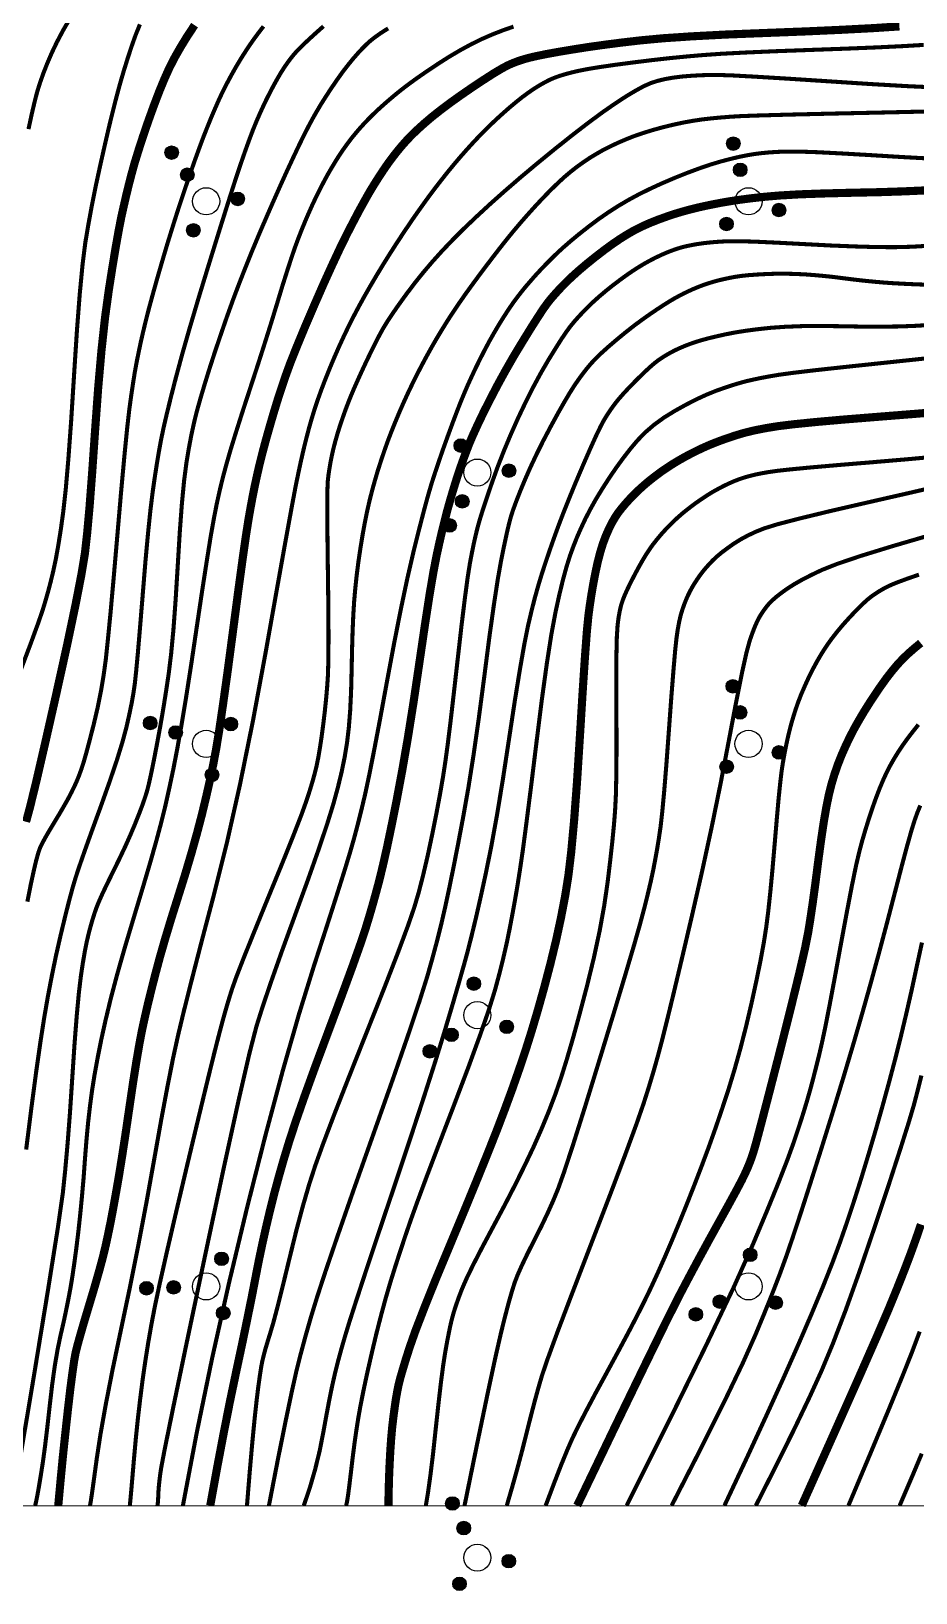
# Model space of a CAD drawing. Extents: x 396500 to 398250, y 1005980 to 1008200.
# Drawn here: x 398169.81 to 398186.12, y 1007798.39 to 1007827.17 of the extents above; entities that cross this region are included whole.
import ezdxf

# ---------------------------------------------------------------- set-up
doc = ezdxf.new("R2010")
doc.units = 0
doc.header["$LTSCALE"] = 0.5
doc.layers.get('0').update_dxf_attribs({"linetype": 'CONTINUOUS'})
doc.layers.add('DGX', color=2, linetype='CONTINUOUS')
doc.layers.add('ZBTZ', color=3, linetype='CONTINUOUS')
doc.layers.add('绘图层', color=6, linetype='CONTINUOUS', lineweight=5)

# ---------------------------------------------------------------- blocks, each defined once
blk = doc.blocks.new('*U110')
at = {"linetype": 'Continuous'}
for points in [[(-0.238, 2.277), (-0.202, 2.053), (-0.202, 2.347)], [(-0.202, 2.347), (-0.147, 1.998), (-0.147, 2.402)], [(-0.147, 1.998), (-0.202, 2.347), (-0.202, 2.053)], [(-0.147, 2.402), (-0.077, 1.962), (-0.077, 2.438)], [(-0.077, 1.962), (-0.147, 2.402), (-0.147, 1.998)], [(-0.077, 2.438), (0, 1.95), (0, 2.45)], [(0, 1.95), (-0.077, 2.438), (-0.077, 1.962)], [(0, 2.45), (0.077, 1.962), (0.077, 2.438)], [(0.077, 1.962), (0, 2.45), (0, 1.95)], [(0.077, 2.438), (0.147, 1.998), (0.147, 2.402)], [(0.147, 1.998), (0.077, 2.438), (0.077, 1.962)], [(0.147, 2.402), (0.202, 2.053), (0.202, 2.347)], [(0.202, 2.053), (0.147, 2.402), (0.147, 1.998)], [(0.202, 2.347), (0.238, 2.123), (0.238, 2.277)], [(0.238, 2.123), (0.202, 2.347), (0.202, 2.053)], [(-0.25, 2.2), (-0.238, 2.123), (-0.238, 2.277)], [(-0.202, 2.053), (-0.238, 2.277), (-0.238, 2.123)], [(0.25, 2.2), (0.238, 2.277), (0.238, 2.123)]]:
    blk.add_solid(points, dxfattribs=at)
blk = doc.blocks.new('*U109')
at = {"linetype": 'Continuous'}
for points in [[(-0.25, 1.2), (-0.238, 1.123), (-0.238, 1.277)], [(-0.238, 1.277), (-0.202, 1.053), (-0.202, 1.347)], [(-0.202, 1.053), (-0.238, 1.277), (-0.238, 1.123)], [(-0.202, 1.347), (-0.147, 0.998), (-0.147, 1.402)], [(-0.147, 0.998), (-0.202, 1.347), (-0.202, 1.053)], [(-0.147, 1.402), (-0.077, 0.962), (-0.077, 1.438)], [(-0.077, 0.962), (-0.147, 1.402), (-0.147, 0.998)], [(-0.077, 1.438), (0, 0.95), (0, 1.45)], [(0, 0.95), (-0.077, 1.438), (-0.077, 0.962)], [(0, 1.45), (0.077, 0.962), (0.077, 1.438)], [(0.077, 0.962), (0, 1.45), (0, 0.95)], [(0.077, 1.438), (0.147, 0.998), (0.147, 1.402)], [(0.147, 0.998), (0.077, 1.438), (0.077, 0.962)], [(0.147, 1.402), (0.202, 1.053), (0.202, 1.347)], [(0.202, 1.053), (0.147, 1.402), (0.147, 0.998)], [(0.202, 1.347), (0.238, 1.123), (0.238, 1.277)], [(0.238, 1.123), (0.202, 1.347), (0.202, 1.053)], [(0.25, 1.2), (0.238, 1.277), (0.238, 1.123)]]:
    blk.add_solid(points, dxfattribs=at)
blk = doc.blocks.new('*U108')
at = {"linetype": 'Continuous'}
for points in [[(-1.25, -0.6), (-1.238, -0.677), (-1.238, -0.523)], [(-1.238, -0.523), (-1.202, -0.747), (-1.202, -0.453)], [(-1.202, -0.747), (-1.238, -0.523), (-1.238, -0.677)], [(-1.202, -0.453), (-1.147, -0.802), (-1.147, -0.398)], [(-1.147, -0.802), (-1.202, -0.453), (-1.202, -0.747)], [(-1.147, -0.398), (-1.077, -0.838), (-1.077, -0.362)], [(-1.077, -0.838), (-1.147, -0.398), (-1.147, -0.802)], [(-1.077, -0.362), (-1, -0.85), (-1, -0.35)], [(-1, -0.85), (-1.077, -0.362), (-1.077, -0.838)], [(-1, -0.35), (-0.923, -0.838), (-0.923, -0.362)], [(-0.923, -0.838), (-1, -0.35), (-1, -0.85)], [(-0.923, -0.362), (-0.853, -0.802), (-0.853, -0.398)], [(-0.853, -0.802), (-0.923, -0.362), (-0.923, -0.838)], [(-0.853, -0.398), (-0.798, -0.747), (-0.798, -0.453)], [(-0.798, -0.747), (-0.853, -0.398), (-0.853, -0.802)], [(-0.798, -0.453), (-0.762, -0.677), (-0.762, -0.523)], [(-0.762, -0.677), (-0.798, -0.453), (-0.798, -0.747)], [(-0.75, -0.6), (-0.762, -0.523), (-0.762, -0.677)]]:
    blk.add_solid(points, dxfattribs=at)
blk = doc.blocks.new('*U107')
at = {"linetype": 'Continuous'}
for points in [[(0.75, -0.6), (0.762, -0.677), (0.762, -0.523)], [(0.762, -0.523), (0.798, -0.747), (0.798, -0.453)], [(0.798, -0.747), (0.762, -0.523), (0.762, -0.677)], [(0.798, -0.453), (0.853, -0.802), (0.853, -0.398)], [(0.853, -0.802), (0.798, -0.453), (0.798, -0.747)], [(0.853, -0.398), (0.923, -0.838), (0.923, -0.362)], [(0.923, -0.838), (0.853, -0.398), (0.853, -0.802)], [(0.923, -0.362), (1, -0.85), (1, -0.35)], [(1, -0.85), (0.923, -0.362), (0.923, -0.838)], [(1, -0.35), (1.077, -0.838), (1.077, -0.362)], [(1.077, -0.838), (1, -0.35), (1, -0.85)], [(1.077, -0.362), (1.147, -0.802), (1.147, -0.398)], [(1.147, -0.802), (1.077, -0.362), (1.077, -0.838)], [(1.147, -0.398), (1.202, -0.747), (1.202, -0.453)], [(1.202, -0.747), (1.147, -0.398), (1.147, -0.802)], [(1.202, -0.453), (1.238, -0.677), (1.238, -0.523)], [(1.238, -0.677), (1.202, -0.453), (1.202, -0.747)], [(1.25, -0.6), (1.238, -0.523), (1.238, -0.677)]]:
    blk.add_solid(points, dxfattribs=at)
blk = doc.blocks.new('gc160')
for centre, radius in [((0, 2.2), 0.25), ((0, 1.2), 0.25), ((0, 0), 0.5), ((-1, -0.6), 0.25), ((1, -0.6), 0.25)]:
    blk.add_circle(centre, radius)
at = {"linetype": 'Continuous'}
for name in ['*U110', '*U109', '*U108', '*U107']:
    blk.add_blockref(name, (0, 0), dxfattribs=at)

msp = doc.modelspace()

# ---------------------------------------------------------------- linework, layer by layer
at = {"layer": 'DGX', "color": 3, "linetype": 'Continuous', "lineweight": -2, "const_width": 0.15}
for points in [[(398172.823, 1007827.285), (398172.682, 1007827.071), (398172.557, 1007826.866), (398172.447, 1007826.672), (398172.354, 1007826.488), (398172.267, 1007826.294), (398172.174, 1007826.069), (398172.076, 1007825.812), (398171.972, 1007825.525), (398171.873, 1007825.236), (398171.788, 1007824.974), (398171.716, 1007824.74), (398171.659, 1007824.533), (398171.609, 1007824.339), (398171.561, 1007824.141), (398171.515, 1007823.941), (398171.47, 1007823.738), (398171.424, 1007823.501), (398171.37, 1007823.198), (398171.309, 1007822.83), (398171.241, 1007822.397), (398171.171, 1007821.886), (398171.106, 1007821.284), (398171.045, 1007820.589), (398170.988, 1007819.804), (398170.935, 1007819.04), (398170.887, 1007818.41), (398170.842, 1007817.915), (398170.802, 1007817.555), (398170.739, 1007817.172), (398170.63, 1007816.61), (398170.474, 1007815.867), (398170.27, 1007814.944), (398170.065, 1007814.039), (398169.905, 1007813.347), (398169.788, 1007812.868), (398169.716, 1007812.603)], [(398185.817, 1007827.262), (398185.326, 1007827.23), (398184.75, 1007827.2), (398184.09, 1007827.17), (398183.344, 1007827.141), (398182.611, 1007827.112), (398181.985, 1007827.079), (398181.466, 1007827.044), (398181.056, 1007827.006), (398180.709, 1007826.966), (398180.382, 1007826.924), (398180.076, 1007826.881), (398179.789, 1007826.836), (398179.532, 1007826.793), (398179.316, 1007826.754), (398179.139, 1007826.718), (398179.003, 1007826.687), (398178.89, 1007826.656), (398178.783, 1007826.621), (398178.682, 1007826.582), (398178.588, 1007826.54), (398178.479, 1007826.481), (398178.335, 1007826.395), (398178.156, 1007826.28), (398177.942, 1007826.138), (398177.722, 1007825.987), (398177.524, 1007825.845), (398177.349, 1007825.713), (398177.195, 1007825.591), (398177.06, 1007825.476), (398176.938, 1007825.366), (398176.829, 1007825.262), (398176.734, 1007825.163), (398176.645, 1007825.063), (398176.558, 1007824.958), (398176.471, 1007824.847), (398176.385, 1007824.73), (398176.3, 1007824.607), (398176.216, 1007824.479), (398176.132, 1007824.346), (398176.048, 1007824.208), (398175.961, 1007824.054), (398175.863, 1007823.877), (398175.757, 1007823.676), (398175.64, 1007823.45), (398175.511, 1007823.188), (398175.365, 1007822.876), (398175.201, 1007822.515), (398175.021, 1007822.104), (398174.847, 1007821.697), (398174.702, 1007821.346), (398174.585, 1007821.051), (398174.498, 1007820.812), (398174.425, 1007820.595), (398174.351, 1007820.368), (398174.278, 1007820.128), (398174.205, 1007819.878), (398174.135, 1007819.63), (398174.073, 1007819.398), (398174.019, 1007819.182), (398173.973, 1007818.981), (398173.931, 1007818.786), (398173.891, 1007818.586), (398173.853, 1007818.38), (398173.816, 1007818.169), (398173.771, 1007817.881), (398173.708, 1007817.442), (398173.628, 1007816.854), (398173.531, 1007816.117), (398173.432, 1007815.371), (398173.347, 1007814.762), (398173.277, 1007814.287), (398173.221, 1007813.948), (398173.169, 1007813.669), (398173.107, 1007813.374), (398173.037, 1007813.065), (398172.959, 1007812.74), (398172.869, 1007812.396), (398172.767, 1007812.031), (398172.652, 1007811.643), (398172.524, 1007811.234), (398172.396, 1007810.828), (398172.283, 1007810.454), (398172.184, 1007810.11), (398172.1, 1007809.796), (398172.027, 1007809.508), (398171.961, 1007809.239), (398171.904, 1007808.991), (398171.854, 1007808.762), (398171.806, 1007808.51), (398171.751, 1007808.19), (398171.69, 1007807.803), (398171.623, 1007807.348), (398171.555, 1007806.883), (398171.491, 1007806.463), (398171.431, 1007806.09), (398171.374, 1007805.762), (398171.322, 1007805.473), (398171.273, 1007805.214), (398171.226, 1007804.986), (398171.183, 1007804.787), (398171.134, 1007804.584), (398171.068, 1007804.338), (398170.986, 1007804.051), (398170.888, 1007803.723), (398170.792, 1007803.404), (398170.717, 1007803.145), (398170.662, 1007802.947), (398170.628, 1007802.809), (398170.602, 1007802.663), (398170.57, 1007802.44), (398170.531, 1007802.139), (398170.487, 1007801.762), (398170.441, 1007801.339), (398170.395, 1007800.905), (398170.352, 1007800.458), (398170.31, 1007800)], [(398186.281, 1007824.239), (398185.898, 1007824.222), (398185.446, 1007824.207), (398184.926, 1007824.196), (398184.41, 1007824.183), (398183.972, 1007824.167), (398183.612, 1007824.146), (398183.33, 1007824.122), (398183.097, 1007824.096), (398182.887, 1007824.069), (398182.7, 1007824.041), (398182.536, 1007824.013), (398182.386, 1007823.984), (398182.239, 1007823.954), (398182.097, 1007823.922), (398181.959, 1007823.888), (398181.82, 1007823.85), (398181.676, 1007823.807), (398181.527, 1007823.757), (398181.372, 1007823.701), (398181.218, 1007823.64), (398181.072, 1007823.575), (398180.934, 1007823.506), (398180.805, 1007823.432), (398180.673, 1007823.35), (398180.53, 1007823.253), (398180.376, 1007823.14), (398180.211, 1007823.013), (398180.048, 1007822.882), (398179.902, 1007822.758), (398179.773, 1007822.642), (398179.661, 1007822.534), (398179.562, 1007822.432), (398179.475, 1007822.337), (398179.399, 1007822.25), (398179.334, 1007822.169), (398179.26, 1007822.067), (398179.16, 1007821.916), (398179.032, 1007821.715), (398178.877, 1007821.464), (398178.712, 1007821.191), (398178.557, 1007820.921), (398178.411, 1007820.655), (398178.274, 1007820.392), (398178.15, 1007820.146), (398178.046, 1007819.929), (398177.96, 1007819.741), (398177.892, 1007819.583), (398177.835, 1007819.437), (398177.779, 1007819.287), (398177.724, 1007819.133), (398177.671, 1007818.975), (398177.62, 1007818.814), (398177.571, 1007818.652), (398177.523, 1007818.488), (398177.477, 1007818.323), (398177.432, 1007818.147), (398177.384, 1007817.955), (398177.336, 1007817.745), (398177.286, 1007817.517), (398177.228, 1007817.216), (398177.155, 1007816.786), (398177.069, 1007816.226), (398176.968, 1007815.538), (398176.861, 1007814.815), (398176.756, 1007814.154), (398176.652, 1007813.553), (398176.551, 1007813.014), (398176.456, 1007812.539), (398176.371, 1007812.133), (398176.295, 1007811.796), (398176.23, 1007811.528), (398176.168, 1007811.296), (398176.105, 1007811.069), (398176.04, 1007810.846), (398175.973, 1007810.627), (398175.88, 1007810.349), (398175.738, 1007809.948), (398175.546, 1007809.425), (398175.305, 1007808.78), (398175.059, 1007808.121), (398174.855, 1007807.558), (398174.692, 1007807.091), (398174.57, 1007806.719), (398174.472, 1007806.397), (398174.381, 1007806.08), (398174.296, 1007805.767), (398174.218, 1007805.458), (398174.145, 1007805.149), (398174.075, 1007804.836), (398174.008, 1007804.518), (398173.945, 1007804.195), (398173.877, 1007803.843), (398173.795, 1007803.439), (398173.7, 1007802.981), (398173.591, 1007802.471), (398173.474, 1007801.913), (398173.356, 1007801.316), (398173.235, 1007800.678), (398173.112, 1007800)], [(398186.517, 1007820.155), (398186.054, 1007820.117), (398185.436, 1007820.068), (398184.799, 1007820.017), (398184.278, 1007819.971), (398183.873, 1007819.93), (398183.584, 1007819.895), (398183.362, 1007819.859), (398183.155, 1007819.819), (398182.964, 1007819.773), (398182.789, 1007819.721), (398182.628, 1007819.667), (398182.479, 1007819.613), (398182.342, 1007819.559), (398182.217, 1007819.505), (398182.098, 1007819.449), (398181.98, 1007819.39), (398181.863, 1007819.328), (398181.746, 1007819.262), (398181.631, 1007819.192), (398181.52, 1007819.12), (398181.411, 1007819.045), (398181.306, 1007818.966), (398181.204, 1007818.886), (398181.107, 1007818.804), (398181.015, 1007818.721), (398180.928, 1007818.637), (398180.846, 1007818.552), (398180.77, 1007818.468), (398180.7, 1007818.385), (398180.636, 1007818.303), (398180.576, 1007818.214), (398180.517, 1007818.112), (398180.46, 1007817.998), (398180.404, 1007817.87), (398180.35, 1007817.727), (398180.301, 1007817.567), (398180.255, 1007817.389), (398180.213, 1007817.195), (398180.174, 1007816.993), (398180.14, 1007816.793), (398180.11, 1007816.597), (398180.084, 1007816.403), (398180.056, 1007816.12), (398180.021, 1007815.654), (398179.978, 1007815.007), (398179.927, 1007814.178), (398179.873, 1007813.327), (398179.819, 1007812.615), (398179.766, 1007812.041), (398179.714, 1007811.606), (398179.654, 1007811.23), (398179.578, 1007810.834), (398179.488, 1007810.418), (398179.382, 1007809.981), (398179.268, 1007809.547), (398179.153, 1007809.136), (398179.038, 1007808.748), (398178.923, 1007808.383), (398178.803, 1007808.028), (398178.676, 1007807.666), (398178.541, 1007807.299), (398178.399, 1007806.926), (398178.235, 1007806.511), (398178.035, 1007806.017), (398177.8, 1007805.445), (398177.529, 1007804.794), (398177.265, 1007804.16), (398177.055, 1007803.636), (398176.896, 1007803.223), (398176.79, 1007802.922), (398176.717, 1007802.693), (398176.659, 1007802.501), (398176.614, 1007802.345), (398176.584, 1007802.225), (398176.561, 1007802.112), (398176.537, 1007801.978), (398176.514, 1007801.823), (398176.49, 1007801.647), (398176.467, 1007801.452), (398176.448, 1007801.242), (398176.432, 1007801.015), (398176.419, 1007800.772), (398176.409, 1007800.536), (398176.403, 1007800.328), (398176.399, 1007800.15), (398176.399, 1007800)], [(398186.21, 1007815.897), (398186.09, 1007815.798), (398185.979, 1007815.701), (398185.878, 1007815.604), (398185.781, 1007815.5), (398185.681, 1007815.381), (398185.577, 1007815.247), (398185.47, 1007815.098), (398185.364, 1007814.942), (398185.262, 1007814.786), (398185.164, 1007814.63), (398185.072, 1007814.475), (398184.983, 1007814.317), (398184.9, 1007814.157), (398184.822, 1007813.992), (398184.748, 1007813.824), (398184.68, 1007813.651), (398184.619, 1007813.474), (398184.564, 1007813.291), (398184.517, 1007813.103), (398184.472, 1007812.883), (398184.423, 1007812.601), (398184.372, 1007812.259), (398184.318, 1007811.857), (398184.266, 1007811.451), (398184.218, 1007811.1), (398184.174, 1007810.803), (398184.135, 1007810.561), (398184.076, 1007810.265), (398183.971, 1007809.809), (398183.82, 1007809.191), (398183.624, 1007808.412), (398183.428, 1007807.649), (398183.279, 1007807.076), (398183.178, 1007806.695), (398183.123, 1007806.505), (398183.091, 1007806.409), (398183.055, 1007806.314), (398183.016, 1007806.218), (398182.972, 1007806.121), (398182.909, 1007805.992), (398182.807, 1007805.799), (398182.667, 1007805.542), (398182.489, 1007805.221), (398182.296, 1007804.872), (398182.11, 1007804.53), (398181.93, 1007804.194), (398181.757, 1007803.865), (398181.512, 1007803.379), (398181.118, 1007802.573), (398180.572, 1007801.447), (398179.877, 1007800)], [(398186.214, 1007805.181), (398186.124, 1007804.92), (398186.024, 1007804.642), (398185.907, 1007804.334), (398185.773, 1007803.997), (398185.622, 1007803.629), (398185.402, 1007803.115), (398185.061, 1007802.339), (398184.599, 1007801.301), (398184.017, 1007800)]]:
    msp.add_lwpolyline(points, dxfattribs=at)
at = {"layer": 'DGX', "linetype": 'Continuous', "const_width": 0.075}
for points in [[(398169.761, 1007825.369), (398169.819, 1007825.638), (398169.872, 1007825.865), (398169.92, 1007826.051), (398169.972, 1007826.219), (398170.034, 1007826.395), (398170.106, 1007826.578), (398170.188, 1007826.77), (398170.285, 1007826.973), (398170.401, 1007827.193), (398170.538, 1007827.429)], [(398175.199, 1007827.265), (398175.071, 1007827.151), (398174.949, 1007827.04), (398174.847, 1007826.944), (398174.763, 1007826.862), (398174.699, 1007826.796), (398174.644, 1007826.733), (398174.587, 1007826.662), (398174.53, 1007826.584), (398174.472, 1007826.499), (398174.411, 1007826.403), (398174.348, 1007826.295), (398174.281, 1007826.174), (398174.211, 1007826.041), (398174.141, 1007825.902), (398174.076, 1007825.765), (398174.015, 1007825.63), (398173.958, 1007825.498), (398173.899, 1007825.353), (398173.833, 1007825.179), (398173.76, 1007824.977), (398173.68, 1007824.747), (398173.58, 1007824.448), (398173.449, 1007824.04), (398173.287, 1007823.524), (398173.093, 1007822.899), (398172.897, 1007822.257), (398172.729, 1007821.69), (398172.589, 1007821.199), (398172.477, 1007820.783), (398172.386, 1007820.428), (398172.31, 1007820.118), (398172.249, 1007819.855), (398172.204, 1007819.637), (398172.166, 1007819.43), (398172.128, 1007819.202), (398172.089, 1007818.951), (398172.05, 1007818.678), (398172.009, 1007818.347), (398171.965, 1007817.922), (398171.917, 1007817.402), (398171.867, 1007816.789), (398171.818, 1007816.191), (398171.778, 1007815.718), (398171.745, 1007815.369), (398171.721, 1007815.146), (398171.696, 1007814.975), (398171.662, 1007814.784), (398171.618, 1007814.573), (398171.566, 1007814.343), (398171.493, 1007814.071), (398171.39, 1007813.737), (398171.256, 1007813.341), (398171.093, 1007812.883), (398170.929, 1007812.434), (398170.798, 1007812.068), (398170.699, 1007811.783), (398170.632, 1007811.58), (398170.576, 1007811.392), (398170.511, 1007811.151), (398170.437, 1007810.859), (398170.354, 1007810.514), (398170.269, 1007810.14), (398170.191, 1007809.762), (398170.118, 1007809.38), (398170.051, 1007808.993), (398169.982, 1007808.55), (398169.903, 1007807.997), (398169.815, 1007807.333), (398169.718, 1007806.561)], [(398174.094, 1007827.263), (398173.99, 1007827.128), (398173.887, 1007826.987), (398173.787, 1007826.839), (398173.688, 1007826.685), (398173.591, 1007826.524), (398173.5, 1007826.362), (398173.415, 1007826.204), (398173.338, 1007826.052), (398173.269, 1007825.904), (398173.203, 1007825.754), (398173.135, 1007825.596), (398173.067, 1007825.429), (398172.997, 1007825.253), (398172.923, 1007825.056), (398172.838, 1007824.823), (398172.744, 1007824.554), (398172.64, 1007824.25), (398172.532, 1007823.926), (398172.427, 1007823.596), (398172.323, 1007823.261), (398172.222, 1007822.92), (398172.128, 1007822.595), (398172.047, 1007822.305), (398171.978, 1007822.05), (398171.922, 1007821.83), (398171.874, 1007821.631), (398171.83, 1007821.439), (398171.791, 1007821.254), (398171.755, 1007821.075), (398171.721, 1007820.889), (398171.688, 1007820.681), (398171.654, 1007820.453), (398171.62, 1007820.204), (398171.581, 1007819.867), (398171.532, 1007819.374), (398171.472, 1007818.726), (398171.403, 1007817.924), (398171.333, 1007817.117), (398171.274, 1007816.46), (398171.224, 1007815.951), (398171.186, 1007815.591), (398171.146, 1007815.303), (398171.097, 1007815.01), (398171.037, 1007814.711), (398170.966, 1007814.407), (398170.894, 1007814.125), (398170.832, 1007813.892), (398170.78, 1007813.708), (398170.736, 1007813.573), (398170.696, 1007813.463), (398170.652, 1007813.354), (398170.603, 1007813.246), (398170.551, 1007813.14), (398170.491, 1007813.026), (398170.418, 1007812.897), (398170.334, 1007812.752), (398170.237, 1007812.592), (398170.144, 1007812.437), (398170.069, 1007812.307), (398170.013, 1007812.203), (398169.974, 1007812.123), (398169.942, 1007812.031), (398169.902, 1007811.887), (398169.856, 1007811.69), (398169.802, 1007811.442), (398169.741, 1007811.131)], [(398178.702, 1007827.258), (398178.507, 1007827.19), (398178.315, 1007827.115), (398178.124, 1007827.032), (398177.932, 1007826.938), (398177.732, 1007826.83), (398177.526, 1007826.709), (398177.313, 1007826.574), (398177.109, 1007826.437), (398176.929, 1007826.313), (398176.773, 1007826.2), (398176.64, 1007826.098), (398176.522, 1007826.003), (398176.407, 1007825.906), (398176.296, 1007825.809), (398176.189, 1007825.712), (398176.087, 1007825.614), (398175.99, 1007825.515), (398175.898, 1007825.416), (398175.811, 1007825.316), (398175.727, 1007825.214), (398175.647, 1007825.109), (398175.569, 1007825.001), (398175.493, 1007824.889), (398175.42, 1007824.773), (398175.347, 1007824.652), (398175.274, 1007824.526), (398175.203, 1007824.394), (398175.132, 1007824.257), (398175.062, 1007824.116), (398174.993, 1007823.97), (398174.926, 1007823.82), (398174.86, 1007823.666), (398174.796, 1007823.51), (398174.734, 1007823.351), (398174.674, 1007823.189), (398174.61, 1007823.002), (398174.534, 1007822.768), (398174.445, 1007822.488), (398174.346, 1007822.161), (398174.235, 1007821.798), (398174.113, 1007821.411), (398173.981, 1007820.999), (398173.838, 1007820.562), (398173.7, 1007820.14), (398173.583, 1007819.771), (398173.486, 1007819.457), (398173.411, 1007819.196), (398173.347, 1007818.959), (398173.287, 1007818.713), (398173.231, 1007818.459), (398173.18, 1007818.198), (398173.122, 1007817.873), (398173.051, 1007817.43), (398172.964, 1007816.869), (398172.863, 1007816.191), (398172.76, 1007815.497), (398172.666, 1007814.893), (398172.58, 1007814.377), (398172.504, 1007813.949), (398172.432, 1007813.577), (398172.358, 1007813.228), (398172.285, 1007812.901), (398172.21, 1007812.596), (398172.122, 1007812.266), (398172.009, 1007811.865), (398171.869, 1007811.391), (398171.704, 1007810.844), (398171.538, 1007810.289), (398171.395, 1007809.786), (398171.276, 1007809.337), (398171.181, 1007808.942), (398171.102, 1007808.584), (398171.035, 1007808.248), (398170.978, 1007807.935), (398170.932, 1007807.644), (398170.894, 1007807.356), (398170.859, 1007807.049), (398170.829, 1007806.726), (398170.802, 1007806.384), (398170.777, 1007806.038), (398170.747, 1007805.7), (398170.715, 1007805.369), (398170.68, 1007805.046), (398170.643, 1007804.742), (398170.606, 1007804.469), (398170.571, 1007804.227), (398170.536, 1007804.015), (398170.498, 1007803.813), (398170.455, 1007803.599), (398170.407, 1007803.373), (398170.352, 1007803.137), (398170.297, 1007802.873), (398170.245, 1007802.569), (398170.197, 1007802.224), (398170.152, 1007801.837), (398170.109, 1007801.452), (398170.068, 1007801.11), (398170.028, 1007800.812), (398169.988, 1007800.556), (398169.953, 1007800.346), (398169.924, 1007800.184), (398169.901, 1007800.068), (398169.884, 1007800)], [(398186.264, 1007826.921), (398185.887, 1007826.899), (398185.416, 1007826.876), (398184.85, 1007826.853), (398184.191, 1007826.829), (398183.536, 1007826.805), (398182.986, 1007826.781), (398182.538, 1007826.758), (398182.195, 1007826.734), (398181.896, 1007826.708), (398181.58, 1007826.677), (398181.249, 1007826.64), (398180.903, 1007826.597), (398180.575, 1007826.554), (398180.301, 1007826.514), (398180.08, 1007826.478), (398179.914, 1007826.446), (398179.781, 1007826.415), (398179.661, 1007826.383), (398179.556, 1007826.351), (398179.464, 1007826.318), (398179.376, 1007826.281), (398179.284, 1007826.234), (398179.187, 1007826.179), (398179.085, 1007826.116), (398178.979, 1007826.043), (398178.867, 1007825.961), (398178.751, 1007825.868), (398178.629, 1007825.767), (398178.508, 1007825.66), (398178.392, 1007825.555), (398178.281, 1007825.45), (398178.176, 1007825.346), (398178.07, 1007825.239), (398177.961, 1007825.123), (398177.848, 1007824.999), (398177.731, 1007824.867), (398177.61, 1007824.725), (398177.486, 1007824.574), (398177.359, 1007824.413), (398177.227, 1007824.242), (398177.094, 1007824.062), (398176.961, 1007823.876), (398176.826, 1007823.683), (398176.691, 1007823.483), (398176.557, 1007823.28), (398176.427, 1007823.077), (398176.301, 1007822.876), (398176.179, 1007822.674), (398176.063, 1007822.477), (398175.954, 1007822.287), (398175.853, 1007822.103), (398175.759, 1007821.926), (398175.669, 1007821.748), (398175.579, 1007821.561), (398175.489, 1007821.366), (398175.399, 1007821.161), (398175.313, 1007820.957), (398175.235, 1007820.762), (398175.164, 1007820.576), (398175.1, 1007820.399), (398175.041, 1007820.224), (398174.985, 1007820.042), (398174.931, 1007819.853), (398174.88, 1007819.657), (398174.83, 1007819.454), (398174.782, 1007819.243), (398174.735, 1007819.024), (398174.688, 1007818.796), (398174.619, 1007818.43), (398174.503, 1007817.795), (398174.341, 1007816.891), (398174.132, 1007815.718), (398173.898, 1007814.458), (398173.661, 1007813.294), (398173.421, 1007812.225), (398173.178, 1007811.252), (398172.953, 1007810.398), (398172.769, 1007809.683), (398172.624, 1007809.108), (398172.52, 1007808.673), (398172.429, 1007808.257), (398172.326, 1007807.738), (398172.209, 1007807.115), (398172.08, 1007806.389), (398171.94, 1007805.609), (398171.791, 1007804.826), (398171.634, 1007804.038), (398171.467, 1007803.247), (398171.311, 1007802.504), (398171.185, 1007801.859), (398171.088, 1007801.314), (398171.02, 1007800.868), (398170.972, 1007800.516), (398170.936, 1007800.255), (398170.91, 1007800.082), (398170.895, 1007800)], [(398186.512, 1007826.136), (398185.964, 1007826.161), (398185.299, 1007826.199), (398184.517, 1007826.25), (398183.76, 1007826.299), (398183.17, 1007826.335), (398182.749, 1007826.358), (398182.495, 1007826.367), (398182.324, 1007826.367), (398182.152, 1007826.362), (398181.98, 1007826.352), (398181.806, 1007826.338), (398181.64, 1007826.317), (398181.489, 1007826.29), (398181.354, 1007826.257), (398181.235, 1007826.218), (398181.11, 1007826.163), (398180.959, 1007826.081), (398180.78, 1007825.974), (398180.575, 1007825.84), (398180.342, 1007825.678), (398180.079, 1007825.484), (398179.786, 1007825.258), (398179.464, 1007825.002), (398179.136, 1007824.734), (398178.828, 1007824.476), (398178.539, 1007824.226), (398178.269, 1007823.986), (398178.02, 1007823.756), (398177.79, 1007823.537), (398177.58, 1007823.327), (398177.39, 1007823.128), (398177.213, 1007822.932), (398177.043, 1007822.732), (398176.879, 1007822.528), (398176.722, 1007822.32), (398176.58, 1007822.123), (398176.461, 1007821.951), (398176.365, 1007821.804), (398176.292, 1007821.683), (398176.227, 1007821.564), (398176.155, 1007821.425), (398176.076, 1007821.265), (398175.989, 1007821.085), (398175.904, 1007820.903), (398175.829, 1007820.738), (398175.763, 1007820.589), (398175.707, 1007820.457), (398175.656, 1007820.329), (398175.605, 1007820.195), (398175.555, 1007820.053), (398175.504, 1007819.904), (398175.457, 1007819.754), (398175.416, 1007819.609), (398175.38, 1007819.47), (398175.35, 1007819.335), (398175.325, 1007819.207), (398175.305, 1007819.087), (398175.289, 1007818.976), (398175.278, 1007818.873), (398175.271, 1007818.693), (398175.27, 1007818.351), (398175.273, 1007817.848), (398175.281, 1007817.183), (398175.29, 1007816.506), (398175.292, 1007815.965), (398175.289, 1007815.56), (398175.281, 1007815.292), (398175.267, 1007815.087), (398175.248, 1007814.869), (398175.224, 1007814.639), (398175.195, 1007814.397), (398175.164, 1007814.163), (398175.133, 1007813.959), (398175.103, 1007813.783), (398175.073, 1007813.636), (398175.039, 1007813.496), (398174.996, 1007813.341), (398174.944, 1007813.17), (398174.883, 1007812.983), (398174.791, 1007812.727), (398174.644, 1007812.348), (398174.442, 1007811.844), (398174.185, 1007811.218), (398173.931, 1007810.595), (398173.734, 1007810.107), (398173.596, 1007809.752), (398173.517, 1007809.53), (398173.464, 1007809.362), (398173.406, 1007809.168), (398173.344, 1007808.947), (398173.278, 1007808.699), (398173.189, 1007808.351), (398173.06, 1007807.828), (398172.891, 1007807.129), (398172.682, 1007806.255), (398172.474, 1007805.373), (398172.306, 1007804.648), (398172.178, 1007804.08), (398172.091, 1007803.671), (398172.027, 1007803.337), (398171.968, 1007802.999), (398171.914, 1007802.657), (398171.864, 1007802.309), (398171.819, 1007801.956), (398171.777, 1007801.595), (398171.739, 1007801.227), (398171.705, 1007800.851), (398171.676, 1007800.513), (398171.654, 1007800.258), (398171.638, 1007800.087), (398171.629, 1007800)], [(398186.711, 1007825.703), (398185.634, 1007825.678), (398184.575, 1007825.655), (398183.766, 1007825.636), (398183.206, 1007825.62), (398182.895, 1007825.609), (398182.712, 1007825.598), (398182.533, 1007825.584), (398182.36, 1007825.568), (398182.191, 1007825.549), (398182.021, 1007825.524), (398181.843, 1007825.492), (398181.656, 1007825.452), (398181.462, 1007825.405), (398181.269, 1007825.352), (398181.089, 1007825.296), (398180.92, 1007825.238), (398180.764, 1007825.176), (398180.617, 1007825.112), (398180.477, 1007825.046), (398180.345, 1007824.978), (398180.221, 1007824.907), (398180.101, 1007824.834), (398179.984, 1007824.755), (398179.868, 1007824.671), (398179.753, 1007824.581), (398179.636, 1007824.482), (398179.512, 1007824.367), (398179.379, 1007824.237), (398179.238, 1007824.092), (398179.097, 1007823.941), (398178.963, 1007823.792), (398178.834, 1007823.645), (398178.712, 1007823.501), (398178.586, 1007823.347), (398178.446, 1007823.17), (398178.292, 1007822.97), (398178.124, 1007822.748), (398177.958, 1007822.524), (398177.811, 1007822.32), (398177.682, 1007822.135), (398177.572, 1007821.971), (398177.472, 1007821.815), (398177.375, 1007821.658), (398177.28, 1007821.5), (398177.188, 1007821.34), (398177.098, 1007821.178), (398177.01, 1007821.013), (398176.923, 1007820.846), (398176.839, 1007820.676), (398176.756, 1007820.503), (398176.676, 1007820.328), (398176.599, 1007820.152), (398176.524, 1007819.973), (398176.452, 1007819.794), (398176.383, 1007819.614), (398176.319, 1007819.433), (398176.258, 1007819.252), (398176.2, 1007819.071), (398176.147, 1007818.891), (398176.097, 1007818.711), (398176.051, 1007818.532), (398176.008, 1007818.343), (398175.965, 1007818.134), (398175.923, 1007817.905), (398175.882, 1007817.656), (398175.844, 1007817.399), (398175.812, 1007817.149), (398175.786, 1007816.905), (398175.765, 1007816.667), (398175.749, 1007816.411), (398175.736, 1007816.111), (398175.726, 1007815.768), (398175.718, 1007815.382), (398175.708, 1007814.993), (398175.691, 1007814.644), (398175.666, 1007814.333), (398175.634, 1007814.06), (398175.591, 1007813.8), (398175.535, 1007813.525), (398175.465, 1007813.236), (398175.382, 1007812.931), (398175.27, 1007812.57), (398175.115, 1007812.107), (398174.917, 1007811.545), (398174.675, 1007810.881), (398174.433, 1007810.218), (398174.234, 1007809.655), (398174.077, 1007809.193), (398173.963, 1007808.831), (398173.834, 1007808.333), (398173.633, 1007807.462), (398173.36, 1007806.218), (398173.015, 1007804.6), (398172.678, 1007803.003), (398172.432, 1007801.821), (398172.275, 1007801.052), (398172.208, 1007800.699), (398172.187, 1007800.559), (398172.172, 1007800.433), (398172.161, 1007800.322), (398172.155, 1007800.224), (398172.152, 1007800.142), (398172.148, 1007800.078), (398172.144, 1007800.03), (398172.139, 1007800)], [(398186.302, 1007824.831), (398185.856, 1007824.855), (398185.301, 1007824.889), (398184.745, 1007824.921), (398184.3, 1007824.944), (398183.967, 1007824.955), (398183.744, 1007824.956), (398183.581, 1007824.95), (398183.427, 1007824.941), (398183.282, 1007824.927), (398183.145, 1007824.91), (398183.007, 1007824.887), (398182.856, 1007824.856), (398182.693, 1007824.817), (398182.518, 1007824.771), (398182.329, 1007824.714), (398182.124, 1007824.644), (398181.904, 1007824.562), (398181.669, 1007824.468), (398181.433, 1007824.367), (398181.212, 1007824.265), (398181.006, 1007824.163), (398180.816, 1007824.06), (398180.633, 1007823.952), (398180.451, 1007823.835), (398180.269, 1007823.709), (398180.088, 1007823.573), (398179.915, 1007823.437), (398179.76, 1007823.309), (398179.623, 1007823.19), (398179.503, 1007823.08), (398179.395, 1007822.974), (398179.291, 1007822.869), (398179.192, 1007822.765), (398179.097, 1007822.662), (398179.008, 1007822.56), (398178.922, 1007822.46), (398178.842, 1007822.361), (398178.767, 1007822.264), (398178.691, 1007822.161), (398178.611, 1007822.044), (398178.527, 1007821.915), (398178.438, 1007821.772), (398178.347, 1007821.618), (398178.257, 1007821.459), (398178.169, 1007821.293), (398178.081, 1007821.12), (398177.997, 1007820.949), (398177.921, 1007820.786), (398177.851, 1007820.632), (398177.789, 1007820.486), (398177.725, 1007820.332), (398177.654, 1007820.149), (398177.575, 1007819.94), (398177.488, 1007819.703), (398177.401, 1007819.461), (398177.323, 1007819.234), (398177.252, 1007819.023), (398177.189, 1007818.827), (398177.125, 1007818.608), (398177.048, 1007818.325), (398176.959, 1007817.98), (398176.857, 1007817.571), (398176.746, 1007817.091), (398176.628, 1007816.532), (398176.502, 1007815.894), (398176.368, 1007815.177), (398176.24, 1007814.481), (398176.13, 1007813.904), (398176.039, 1007813.447), (398175.967, 1007813.109), (398175.902, 1007812.835), (398175.835, 1007812.567), (398175.766, 1007812.307), (398175.694, 1007812.054), (398175.597, 1007811.734), (398175.452, 1007811.274), (398175.26, 1007810.675), (398175.02, 1007809.935), (398174.746, 1007809.051), (398174.45, 1007808.018), (398174.133, 1007806.836), (398173.794, 1007805.504), (398173.458, 1007804.105), (398173.148, 1007802.722), (398172.865, 1007801.353), (398172.608, 1007800)], [(398173.789, 1007800), (398173.841, 1007800.637), (398173.888, 1007801.17), (398173.93, 1007801.601), (398173.966, 1007801.93), (398173.997, 1007802.184), (398174.026, 1007802.391), (398174.051, 1007802.553), (398174.073, 1007802.669), (398174.098, 1007802.77), (398174.129, 1007802.887), (398174.169, 1007803.02), (398174.215, 1007803.169), (398174.276, 1007803.374), (398174.355, 1007803.673), (398174.454, 1007804.068), (398174.573, 1007804.557), (398174.698, 1007805.066), (398174.82, 1007805.522), (398174.937, 1007805.924), (398175.05, 1007806.272), (398175.192, 1007806.665), (398175.396, 1007807.203), (398175.664, 1007807.887), (398175.993, 1007808.716), (398176.319, 1007809.536), (398176.574, 1007810.195), (398176.759, 1007810.692), (398176.874, 1007811.027), (398176.955, 1007811.301), (398177.036, 1007811.616), (398177.119, 1007811.97), (398177.203, 1007812.365), (398177.282, 1007812.76), (398177.349, 1007813.117), (398177.404, 1007813.435), (398177.447, 1007813.716), (398177.49, 1007814.03), (398177.542, 1007814.45), (398177.603, 1007814.977), (398177.675, 1007815.61), (398177.746, 1007816.234), (398177.808, 1007816.736), (398177.859, 1007817.116), (398177.9, 1007817.373), (398177.936, 1007817.561), (398177.971, 1007817.733), (398178.006, 1007817.887), (398178.04, 1007818.025), (398178.082, 1007818.175), (398178.141, 1007818.365), (398178.218, 1007818.596), (398178.311, 1007818.868), (398178.417, 1007819.161), (398178.533, 1007819.457), (398178.658, 1007819.754), (398178.792, 1007820.054), (398178.931, 1007820.346), (398179.07, 1007820.621), (398179.209, 1007820.878), (398179.348, 1007821.117), (398179.478, 1007821.328), (398179.588, 1007821.502), (398179.68, 1007821.638), (398179.753, 1007821.736), (398179.82, 1007821.818), (398179.896, 1007821.904), (398179.979, 1007821.993), (398180.071, 1007822.087), (398180.172, 1007822.184), (398180.282, 1007822.283), (398180.402, 1007822.384), (398180.532, 1007822.488), (398180.662, 1007822.587), (398180.786, 1007822.677), (398180.902, 1007822.757), (398181.01, 1007822.826), (398181.115, 1007822.889), (398181.221, 1007822.948), (398181.328, 1007823.003), (398181.436, 1007823.054), (398181.54, 1007823.099), (398181.639, 1007823.137), (398181.732, 1007823.169), (398181.818, 1007823.194), (398181.905, 1007823.215), (398181.997, 1007823.234), (398182.095, 1007823.251), (398182.198, 1007823.266), (398182.307, 1007823.278), (398182.424, 1007823.289), (398182.547, 1007823.297), (398182.678, 1007823.303), (398182.863, 1007823.303), (398183.152, 1007823.295), (398183.544, 1007823.277), (398184.04, 1007823.251), (398184.556, 1007823.224), (398185.011, 1007823.206), (398185.404, 1007823.195), (398185.736, 1007823.193), (398186.04, 1007823.201), (398186.35, 1007823.219)], [(398174.194, 1007800), (398174.357, 1007800.84), (398174.496, 1007801.53), (398174.609, 1007802.07), (398174.696, 1007802.461), (398174.777, 1007802.784), (398174.868, 1007803.122), (398174.969, 1007803.475), (398175.082, 1007803.843), (398175.235, 1007804.311), (398175.458, 1007804.965), (398175.751, 1007805.806), (398176.115, 1007806.833), (398176.477, 1007807.855), (398176.763, 1007808.681), (398176.974, 1007809.311), (398177.111, 1007809.745), (398177.205, 1007810.078), (398177.293, 1007810.405), (398177.373, 1007810.725), (398177.445, 1007811.039), (398177.517, 1007811.375), (398177.596, 1007811.761), (398177.682, 1007812.198), (398177.774, 1007812.685), (398177.871, 1007813.232), (398177.968, 1007813.846), (398178.065, 1007814.528), (398178.164, 1007815.279), (398178.257, 1007816.002), (398178.341, 1007816.602), (398178.414, 1007817.079), (398178.477, 1007817.433), (398178.532, 1007817.702), (398178.58, 1007817.926), (398178.622, 1007818.104), (398178.657, 1007818.235), (398178.698, 1007818.359), (398178.754, 1007818.511), (398178.825, 1007818.693), (398178.912, 1007818.903), (398179.013, 1007819.133), (398179.126, 1007819.373), (398179.25, 1007819.623), (398179.386, 1007819.882), (398179.52, 1007820.128), (398179.638, 1007820.336), (398179.74, 1007820.508), (398179.825, 1007820.642), (398179.902, 1007820.754), (398179.978, 1007820.858), (398180.053, 1007820.954), (398180.127, 1007821.043), (398180.212, 1007821.134), (398180.319, 1007821.238), (398180.45, 1007821.356), (398180.604, 1007821.488), (398180.766, 1007821.621), (398180.921, 1007821.743), (398181.07, 1007821.854), (398181.212, 1007821.954), (398181.344, 1007822.044), (398181.463, 1007822.122), (398181.57, 1007822.189), (398181.664, 1007822.245), (398181.752, 1007822.293), (398181.839, 1007822.339), (398181.927, 1007822.381), (398182.015, 1007822.421), (398182.104, 1007822.458), (398182.195, 1007822.493), (398182.288, 1007822.525), (398182.383, 1007822.554), (398182.481, 1007822.581), (398182.582, 1007822.605), (398182.685, 1007822.627), (398182.792, 1007822.647), (398182.909, 1007822.664), (398183.043, 1007822.678), (398183.196, 1007822.689), (398183.366, 1007822.698), (398183.544, 1007822.704), (398183.721, 1007822.704), (398183.897, 1007822.7), (398184.07, 1007822.692), (398184.245, 1007822.679), (398184.423, 1007822.663), (398184.604, 1007822.644), (398184.789, 1007822.62), (398184.974, 1007822.597), (398185.158, 1007822.576), (398185.339, 1007822.558), (398185.519, 1007822.542), (398185.705, 1007822.529), (398185.907, 1007822.518), (398186.125, 1007822.508), (398186.357, 1007822.501)], [(398186.37, 1007821.759), (398186.086, 1007821.742), (398185.804, 1007821.732), (398185.487, 1007821.728), (398185.135, 1007821.729), (398184.749, 1007821.736), (398184.365, 1007821.741), (398184.02, 1007821.738), (398183.712, 1007821.726), (398183.443, 1007821.707), (398183.202, 1007821.681), (398182.98, 1007821.652), (398182.775, 1007821.619), (398182.589, 1007821.582), (398182.422, 1007821.544), (398182.275, 1007821.508), (398182.148, 1007821.473), (398182.04, 1007821.439), (398181.944, 1007821.405), (398181.853, 1007821.37), (398181.765, 1007821.332), (398181.683, 1007821.294), (398181.603, 1007821.252), (398181.525, 1007821.208), (398181.45, 1007821.162), (398181.377, 1007821.113), (398181.297, 1007821.051), (398181.202, 1007820.968), (398181.091, 1007820.864), (398180.964, 1007820.739), (398180.839, 1007820.611), (398180.734, 1007820.499), (398180.649, 1007820.402), (398180.583, 1007820.321), (398180.528, 1007820.247), (398180.474, 1007820.169), (398180.421, 1007820.088), (398180.369, 1007820.003), (398180.307, 1007819.886), (398180.221, 1007819.708), (398180.113, 1007819.469), (398179.982, 1007819.169), (398179.847, 1007818.851), (398179.727, 1007818.559), (398179.621, 1007818.293), (398179.529, 1007818.052), (398179.447, 1007817.826), (398179.369, 1007817.605), (398179.296, 1007817.389), (398179.226, 1007817.176), (398179.16, 1007816.959), (398179.095, 1007816.726), (398179.032, 1007816.477), (398178.97, 1007816.213), (398178.903, 1007815.879), (398178.822, 1007815.418), (398178.727, 1007814.832), (398178.619, 1007814.121), (398178.507, 1007813.386), (398178.399, 1007812.73), (398178.294, 1007812.153), (398178.193, 1007811.655), (398178.099, 1007811.223), (398178.012, 1007810.84), (398177.932, 1007810.509), (398177.861, 1007810.228), (398177.783, 1007809.942), (398177.685, 1007809.598), (398177.567, 1007809.193), (398177.429, 1007808.73), (398177.259, 1007808.179), (398177.045, 1007807.512), (398176.788, 1007806.729), (398176.488, 1007805.831), (398176.195, 1007804.961), (398175.962, 1007804.261), (398175.789, 1007803.732), (398175.674, 1007803.374), (398175.594, 1007803.111), (398175.524, 1007802.867), (398175.463, 1007802.642), (398175.412, 1007802.437), (398175.363, 1007802.222), (398175.311, 1007801.969), (398175.256, 1007801.678), (398175.196, 1007801.349), (398175.128, 1007801.004), (398175.045, 1007800.664), (398174.948, 1007800.329), (398174.837, 1007800)], [(398186.283, 1007821.141), (398185.547, 1007821.063), (398184.821, 1007820.986), (398184.252, 1007820.924), (398183.841, 1007820.875), (398183.586, 1007820.84), (398183.417, 1007820.811), (398183.262, 1007820.782), (398183.121, 1007820.752), (398182.994, 1007820.723), (398182.869, 1007820.689), (398182.734, 1007820.648), (398182.59, 1007820.6), (398182.437, 1007820.546), (398182.271, 1007820.479), (398182.09, 1007820.396), (398181.894, 1007820.296), (398181.684, 1007820.18), (398181.476, 1007820.052), (398181.29, 1007819.916), (398181.125, 1007819.774), (398180.982, 1007819.625), (398180.849, 1007819.466), (398180.717, 1007819.295), (398180.585, 1007819.113), (398180.454, 1007818.919), (398180.329, 1007818.724), (398180.216, 1007818.537), (398180.116, 1007818.358), (398180.028, 1007818.187), (398179.949, 1007818.019), (398179.874, 1007817.849), (398179.806, 1007817.676), (398179.742, 1007817.5), (398179.68, 1007817.302), (398179.615, 1007817.064), (398179.547, 1007816.785), (398179.477, 1007816.465), (398179.401, 1007816.058), (398179.317, 1007815.519), (398179.224, 1007814.846), (398179.123, 1007814.04), (398179.025, 1007813.242), (398178.942, 1007812.591), (398178.876, 1007812.088), (398178.824, 1007811.733), (398178.78, 1007811.453), (398178.733, 1007811.176), (398178.683, 1007810.902), (398178.632, 1007810.632), (398178.576, 1007810.359), (398178.512, 1007810.081), (398178.441, 1007809.797), (398178.363, 1007809.507), (398178.254, 1007809.154), (398178.09, 1007808.68), (398177.873, 1007808.085), (398177.601, 1007807.368), (398177.327, 1007806.654), (398177.102, 1007806.062), (398176.928, 1007805.594), (398176.804, 1007805.249), (398176.707, 1007804.966), (398176.613, 1007804.683), (398176.522, 1007804.402), (398176.434, 1007804.12), (398176.348, 1007803.827), (398176.262, 1007803.509), (398176.174, 1007803.166), (398176.087, 1007802.799), (398176.005, 1007802.439), (398175.937, 1007802.12), (398175.882, 1007801.843), (398175.84, 1007801.606), (398175.805, 1007801.382), (398175.771, 1007801.143), (398175.738, 1007800.888), (398175.706, 1007800.617), (398175.676, 1007800.369), (398175.652, 1007800.184), (398175.632, 1007800.061), (398175.617, 1007800)], [(398186.54, 1007819.338), (398186.005, 1007819.288), (398185.335, 1007819.231), (398184.672, 1007819.176), (398184.155, 1007819.131), (398183.784, 1007819.095), (398183.558, 1007819.07), (398183.412, 1007819.049), (398183.279, 1007819.026), (398183.16, 1007819.002), (398183.053, 1007818.975), (398182.956, 1007818.947), (398182.862, 1007818.916), (398182.772, 1007818.881), (398182.687, 1007818.844), (398182.602, 1007818.804), (398182.518, 1007818.761), (398182.433, 1007818.715), (398182.349, 1007818.667), (398182.26, 1007818.611), (398182.163, 1007818.547), (398182.058, 1007818.473), (398181.946, 1007818.389), (398181.832, 1007818.299), (398181.723, 1007818.204), (398181.619, 1007818.106), (398181.519, 1007818.004), (398181.427, 1007817.902), (398181.345, 1007817.804), (398181.271, 1007817.71), (398181.207, 1007817.62), (398181.146, 1007817.526), (398181.08, 1007817.417), (398181.01, 1007817.293), (398180.936, 1007817.155), (398180.865, 1007817.017), (398180.805, 1007816.894), (398180.756, 1007816.786), (398180.719, 1007816.693), (398180.688, 1007816.6), (398180.662, 1007816.491), (398180.64, 1007816.368), (398180.622, 1007816.229), (398180.608, 1007816.017), (398180.6, 1007815.676), (398180.597, 1007815.206), (398180.6, 1007814.606), (398180.602, 1007813.995), (398180.599, 1007813.49), (398180.59, 1007813.091), (398180.575, 1007812.799), (398180.554, 1007812.538), (398180.524, 1007812.233), (398180.485, 1007811.883), (398180.438, 1007811.489), (398180.375, 1007811.057), (398180.291, 1007810.593), (398180.185, 1007810.099), (398180.057, 1007809.573), (398179.922, 1007809.062), (398179.798, 1007808.609), (398179.683, 1007808.216), (398179.578, 1007807.881), (398179.471, 1007807.573), (398179.351, 1007807.259), (398179.218, 1007806.938), (398179.073, 1007806.611), (398178.911, 1007806.271), (398178.733, 1007805.911), (398178.537, 1007805.531), (398178.324, 1007805.132), (398178.123, 1007804.754), (398177.96, 1007804.438), (398177.837, 1007804.184), (398177.753, 1007803.992), (398177.694, 1007803.837), (398177.643, 1007803.692), (398177.6, 1007803.559), (398177.567, 1007803.438), (398177.537, 1007803.312), (398177.507, 1007803.166), (398177.475, 1007803), (398177.442, 1007802.815), (398177.406, 1007802.581), (398177.365, 1007802.27), (398177.32, 1007801.882), (398177.269, 1007801.417), (398177.219, 1007800.951), (398177.171, 1007800.559), (398177.127, 1007800.242), (398177.087, 1007800)], [(398186.617, 1007818.807), (398186.028, 1007818.67), (398185.283, 1007818.5), (398184.545, 1007818.33), (398183.972, 1007818.191), (398183.565, 1007818.085), (398183.324, 1007818.01), (398183.171, 1007817.949), (398183.027, 1007817.881), (398182.891, 1007817.808), (398182.764, 1007817.728), (398182.649, 1007817.647), (398182.546, 1007817.57), (398182.457, 1007817.496), (398182.381, 1007817.425), (398182.314, 1007817.355), (398182.251, 1007817.285), (398182.193, 1007817.215), (398182.139, 1007817.144), (398182.089, 1007817.072), (398182.042, 1007817), (398181.999, 1007816.928), (398181.959, 1007816.856), (398181.922, 1007816.781), (398181.886, 1007816.7), (398181.851, 1007816.612), (398181.818, 1007816.518), (398181.786, 1007816.413), (398181.757, 1007816.289), (398181.731, 1007816.149), (398181.708, 1007815.99), (398181.683, 1007815.759), (398181.652, 1007815.399), (398181.613, 1007814.91), (398181.568, 1007814.293), (398181.522, 1007813.671), (398181.481, 1007813.167), (398181.445, 1007812.783), (398181.415, 1007812.518), (398181.385, 1007812.312), (398181.352, 1007812.108), (398181.315, 1007811.904), (398181.276, 1007811.701), (398181.23, 1007811.488), (398181.174, 1007811.252), (398181.109, 1007810.993), (398181.034, 1007810.712), (398180.927, 1007810.335), (398180.766, 1007809.79), (398180.551, 1007809.075), (398180.281, 1007808.192), (398180.012, 1007807.319), (398179.796, 1007806.635), (398179.633, 1007806.141), (398179.524, 1007805.836), (398179.435, 1007805.62), (398179.332, 1007805.39), (398179.216, 1007805.147), (398179.086, 1007804.89), (398178.961, 1007804.644), (398178.859, 1007804.431), (398178.779, 1007804.251), (398178.723, 1007804.105), (398178.674, 1007803.949), (398178.615, 1007803.744), (398178.548, 1007803.489), (398178.472, 1007803.183), (398178.37, 1007802.736), (398178.224, 1007802.056), (398178.034, 1007801.145), (398177.8, 1007800)], [(398186.416, 1007817.895), (398185.684, 1007817.681), (398185.102, 1007817.502), (398184.671, 1007817.356), (398184.39, 1007817.245), (398184.195, 1007817.152), (398184.022, 1007817.063), (398183.871, 1007816.977), (398183.742, 1007816.894), (398183.633, 1007816.815), (398183.541, 1007816.743), (398183.466, 1007816.676), (398183.408, 1007816.616), (398183.36, 1007816.558), (398183.315, 1007816.497), (398183.272, 1007816.434), (398183.233, 1007816.369), (398183.194, 1007816.293), (398183.151, 1007816.197), (398183.107, 1007816.081), (398183.059, 1007815.946), (398182.998, 1007815.722), (398182.913, 1007815.339), (398182.805, 1007814.799), (398182.673, 1007814.101), (398182.522, 1007813.315), (398182.358, 1007812.512), (398182.18, 1007811.692), (398181.989, 1007810.855), (398181.806, 1007810.077), (398181.654, 1007809.438), (398181.532, 1007808.937), (398181.441, 1007808.574), (398181.363, 1007808.28), (398181.28, 1007807.987), (398181.192, 1007807.695), (398181.099, 1007807.404), (398180.967, 1007807.024), (398180.761, 1007806.463), (398180.481, 1007805.722), (398180.126, 1007804.801), (398179.777, 1007803.893), (398179.51, 1007803.19), (398179.328, 1007802.692), (398179.229, 1007802.4), (398179.168, 1007802.193), (398179.101, 1007801.95), (398179.028, 1007801.67), (398178.948, 1007801.355), (398178.864, 1007801.021), (398178.774, 1007800.683), (398178.679, 1007800.343), (398178.579, 1007800)], [(398186.177, 1007817.157), (398185.974, 1007817.087), (398185.808, 1007817.026), (398185.678, 1007816.974), (398185.584, 1007816.93), (398185.509, 1007816.89), (398185.437, 1007816.847), (398185.366, 1007816.801), (398185.298, 1007816.753), (398185.222, 1007816.692), (398185.132, 1007816.609), (398185.026, 1007816.504), (398184.905, 1007816.376), (398184.781, 1007816.239), (398184.667, 1007816.103), (398184.564, 1007815.97), (398184.47, 1007815.838), (398184.384, 1007815.704), (398184.3, 1007815.561), (398184.219, 1007815.411), (398184.14, 1007815.252), (398184.068, 1007815.094), (398184.004, 1007814.945), (398183.949, 1007814.803), (398183.903, 1007814.67), (398183.862, 1007814.54), (398183.823, 1007814.406), (398183.787, 1007814.268), (398183.754, 1007814.127), (398183.723, 1007813.983), (398183.695, 1007813.838), (398183.669, 1007813.691), (398183.646, 1007813.542), (398183.623, 1007813.347), (398183.593, 1007813.06), (398183.559, 1007812.681), (398183.519, 1007812.21), (398183.477, 1007811.726), (398183.437, 1007811.306), (398183.399, 1007810.951), (398183.362, 1007810.66), (398183.318, 1007810.379), (398183.258, 1007810.052), (398183.182, 1007809.679), (398183.091, 1007809.26), (398182.99, 1007808.83), (398182.885, 1007808.421), (398182.777, 1007808.034), (398182.666, 1007807.669), (398182.549, 1007807.314), (398182.428, 1007806.96), (398182.302, 1007806.606), (398182.17, 1007806.253), (398182.035, 1007805.903), (398181.9, 1007805.56), (398181.764, 1007805.225), (398181.628, 1007804.896), (398181.493, 1007804.581), (398181.362, 1007804.287), (398181.236, 1007804.014), (398181.114, 1007803.762), (398180.981, 1007803.498), (398180.82, 1007803.189), (398180.631, 1007802.836), (398180.416, 1007802.439), (398180.204, 1007802.05), (398180.029, 1007801.719), (398179.89, 1007801.448), (398179.787, 1007801.236), (398179.694, 1007801.023), (398179.58, 1007800.745), (398179.448, 1007800.404), (398179.296, 1007800)], [(398186.167, 1007814.393), (398186.062, 1007814.261), (398185.964, 1007814.133), (398185.875, 1007814.008), (398185.793, 1007813.885), (398185.716, 1007813.76), (398185.646, 1007813.636), (398185.581, 1007813.51), (398185.519, 1007813.375), (398185.454, 1007813.22), (398185.387, 1007813.046), (398185.318, 1007812.852), (398185.251, 1007812.65), (398185.189, 1007812.449), (398185.131, 1007812.252), (398185.079, 1007812.056), (398185.019, 1007811.801), (398184.942, 1007811.427), (398184.847, 1007810.932), (398184.733, 1007810.318), (398184.62, 1007809.7), (398184.525, 1007809.196), (398184.448, 1007808.805), (398184.389, 1007808.528), (398184.338, 1007808.308), (398184.284, 1007808.091), (398184.229, 1007807.875), (398184.172, 1007807.662), (398184.109, 1007807.442), (398184.037, 1007807.205), (398183.955, 1007806.952), (398183.865, 1007806.683), (398183.747, 1007806.359), (398183.584, 1007805.941), (398183.375, 1007805.429), (398183.121, 1007804.824), (398182.767, 1007804.033), (398182.26, 1007802.966), (398181.6, 1007801.621), (398180.788, 1007800)], [(398186.202, 1007812.903), (398186.149, 1007812.773), (398186.101, 1007812.64), (398186.043, 1007812.455), (398185.961, 1007812.165), (398185.856, 1007811.771), (398185.727, 1007811.272), (398185.584, 1007810.723), (398185.438, 1007810.174), (398185.288, 1007809.626), (398185.134, 1007809.079), (398184.97, 1007808.512), (398184.789, 1007807.905), (398184.591, 1007807.258), (398184.376, 1007806.571), (398184.168, 1007805.917), (398183.991, 1007805.367), (398183.844, 1007804.923), (398183.728, 1007804.584), (398183.617, 1007804.279), (398183.485, 1007803.936), (398183.333, 1007803.557), (398183.16, 1007803.14), (398182.926, 1007802.617), (398182.591, 1007801.919), (398182.155, 1007801.047), (398181.618, 1007800)], [(398186.233, 1007810.377), (398186.139, 1007809.946), (398186.044, 1007809.504), (398185.945, 1007809.07), (398185.844, 1007808.646), (398185.74, 1007808.232), (398185.63, 1007807.815), (398185.511, 1007807.382), (398185.384, 1007806.934), (398185.247, 1007806.47), (398185.108, 1007806.013), (398184.973, 1007805.589), (398184.842, 1007805.196), (398184.716, 1007804.835), (398184.577, 1007804.461), (398184.405, 1007804.029), (398184.201, 1007803.54), (398183.965, 1007802.993), (398183.691, 1007802.375), (398183.37, 1007801.67), (398183.004, 1007800.878), (398182.592, 1007800)], [(398186.223, 1007807.926), (398186.149, 1007807.631), (398186.082, 1007807.376), (398185.989, 1007807.061), (398185.838, 1007806.583), (398185.63, 1007805.942), (398185.363, 1007805.139), (398185.08, 1007804.309), (398184.823, 1007803.591), (398184.59, 1007802.983), (398184.383, 1007802.486), (398184.161, 1007801.999), (398183.885, 1007801.422), (398183.555, 1007800.756), (398183.171, 1007800)], [(398186.191, 1007803.206), (398186.044, 1007802.813), (398185.87, 1007802.377), (398185.618, 1007801.763), (398185.287, 1007800.971), (398184.878, 1007800)], [(398186.229, 1007800.957), (398186.041, 1007800.51), (398185.822, 1007800)]]:
    msp.add_lwpolyline(points, dxfattribs=at)
at = {"layer": 'DGX', "linetype": 'Continuous', "const_width": 0.075, "flags": 128}
for points in [[(398176.392, 1007827.225), (398176.317, 1007827.179), (398176.246, 1007827.133), (398176.179, 1007827.085), (398176.114, 1007827.037), (398176.053, 1007826.987), (398175.99, 1007826.93), (398175.918, 1007826.858), (398175.839, 1007826.773), (398175.751, 1007826.673), (398175.658, 1007826.559), (398175.56, 1007826.432), (398175.459, 1007826.292), (398175.354, 1007826.138), (398175.251, 1007825.982), (398175.157, 1007825.833), (398175.073, 1007825.692), (398174.997, 1007825.558), (398174.921, 1007825.416), (398174.835, 1007825.247), (398174.74, 1007825.053), (398174.636, 1007824.833), (398174.523, 1007824.59), (398174.403, 1007824.325), (398174.276, 1007824.039), (398174.142, 1007823.733), (398174.007, 1007823.419), (398173.879, 1007823.113), (398173.759, 1007822.814), (398173.645, 1007822.523), (398173.534, 1007822.229), (398173.423, 1007821.921), (398173.312, 1007821.6), (398173.199, 1007821.266), (398173.094, 1007820.942), (398173.004, 1007820.651), (398172.928, 1007820.395), (398172.866, 1007820.173), (398172.813, 1007819.959), (398172.763, 1007819.728), (398172.716, 1007819.48), (398172.672, 1007819.214), (398172.63, 1007818.89), (398172.589, 1007818.465), (398172.55, 1007817.94), (398172.512, 1007817.314), (398172.473, 1007816.684), (398172.433, 1007816.143), (398172.39, 1007815.692), (398172.346, 1007815.331), (398172.298, 1007815.013), (398172.247, 1007814.691), (398172.191, 1007814.366), (398172.13, 1007814.036), (398172.072, 1007813.733), (398172.021, 1007813.486), (398171.979, 1007813.296), (398171.945, 1007813.163), (398171.908, 1007813.046), (398171.86, 1007812.908), (398171.799, 1007812.747), (398171.726, 1007812.564), (398171.641, 1007812.363), (398171.546, 1007812.15), (398171.44, 1007811.926), (398171.323, 1007811.688), (398171.213, 1007811.463), (398171.123, 1007811.275), (398171.056, 1007811.123), (398171.01, 1007811.008), (398170.975, 1007810.906), (398170.94, 1007810.794), (398170.905, 1007810.673), (398170.87, 1007810.541), (398170.835, 1007810.39), (398170.799, 1007810.209), (398170.763, 1007809.999), (398170.727, 1007809.759), (398170.69, 1007809.451), (398170.651, 1007809.034), (398170.61, 1007808.51), (398170.568, 1007807.878), (398170.525, 1007807.231), (398170.481, 1007806.662), (398170.437, 1007806.171), (398170.394, 1007805.758), (398170.302, 1007805.117), (398170.116, 1007803.944), (398169.836, 1007802.238), (398169.46, 1007800)], [(398171.815, 1007827.3), (398171.734, 1007827.098), (398171.657, 1007826.881), (398171.584, 1007826.656), (398171.513, 1007826.427), (398171.446, 1007826.196), (398171.383, 1007825.962), (398171.318, 1007825.707), (398171.246, 1007825.413), (398171.169, 1007825.08), (398171.085, 1007824.708), (398171.002, 1007824.325), (398170.929, 1007823.96), (398170.865, 1007823.611), (398170.809, 1007823.28), (398170.759, 1007822.885), (398170.707, 1007822.343), (398170.654, 1007821.655), (398170.6, 1007820.82), (398170.547, 1007819.983), (398170.496, 1007819.287), (398170.448, 1007818.732), (398170.402, 1007818.318), (398170.357, 1007817.991), (398170.311, 1007817.701), (398170.265, 1007817.445), (398170.218, 1007817.225), (398170.17, 1007817.026), (398170.12, 1007816.836), (398170.068, 1007816.655), (398170.015, 1007816.482), (398169.934, 1007816.249), (398169.802, 1007815.888), (398169.617, 1007815.397)]]:
    msp.add_lwpolyline(points, dxfattribs=at)
at = {"layer": '绘图层', "linetype": 'Continuous', "flags": 128}
msp.add_lwpolyline([(397850.03, 1008199.993), (397850.03, 1007799.993), (398250.03, 1007799.993), (398250.03, 1008199.993)], close=True, dxfattribs=at)

# ---------------------------------------------------------------- block references
at = {"layer": 'ZBTZ', "linetype": 'Continuous', "yscale": 0.5}
for p, xscale, rotation in [((398173.036, 1007824.039), 0.4999999999979641, 35.30564286729087), ((398183.036, 1007824.039), 0.4999999999852978, 14.85396893735312), ((398178.036, 1007819.039), 0.500000000015311, 152.3520615218865), ((398183.036, 1007814.039), 0.4999999999687214, 15.22751548718066), ((398173.036, 1007814.039), 0.4999999999719853, 69.60600603992367), ((398178.036, 1007809.039), 0.4999999999904334, 127.2969756163113), ((398173.036, 1007804.039), 0.5000000000474861, 91.74413281464268), ((398183.036, 1007804.039), 0.4999999999711043, 117.9473250538331), ((398178.036, 1007799.039), 0.5000000000111907, 24.67604601935814)]:
    msp.add_blockref('gc160', p, dxfattribs=dict(at, xscale=xscale, rotation=rotation))

doc.saveas('drawing.dxf')
